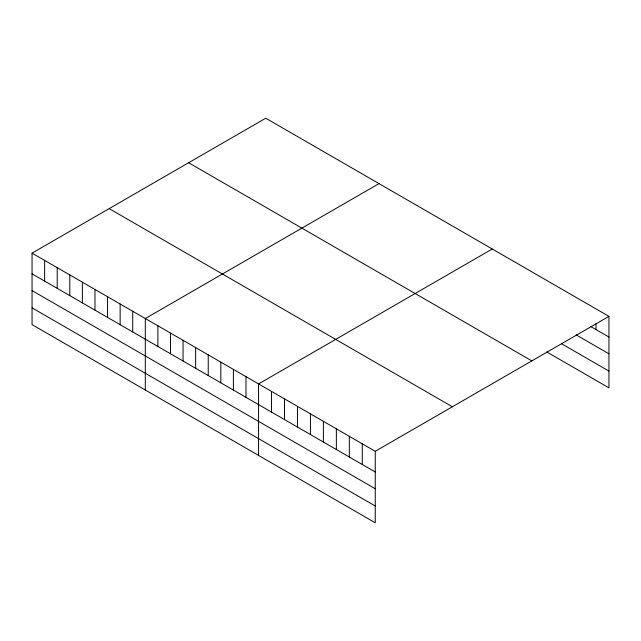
<?xml version="1.0" encoding="UTF-8"?>
<svg xmlns="http://www.w3.org/2000/svg" width="641" height="641" viewBox="0 0 641 641"><rect width="100%" height="100%" fill="white"/><g stroke="black" fill="none" stroke-linecap="round" stroke-linejoin="round"><path stroke-width="0.96" d="M32.05 253.139L375.249 451.288L375.249 522.784L32.05 324.634L32.05 253.139L265.751 118.216L608.95 316.366L608.95 387.861L546.717 351.925M379.007 183.606L145.307 318.529L145.307 390.024M492.264 248.996L258.563 383.919L258.563 455.414M375.249 451.288L608.95 316.366M590.802 326.565L608.95 337.046M576.107 334.85L608.95 353.816M561.412 343.64L608.95 371.091M188.63 162.742L531.83 360.891M109.17 208.621L452.37 406.763M32.05 273.827L375.249 471.968M32.05 290.589L375.249 488.738M32.05 307.864L375.249 506.013M595.986 323.649L595.986 329.562M362.285 443.804L362.285 464.485M349.321 436.321L349.321 457.001M336.357 428.829L336.357 449.509M323.393 421.345L323.393 442.026M310.428 413.862L310.428 434.542M297.464 406.378L297.464 427.058M284.492 398.894L284.492 419.575M271.528 391.403L271.528 412.083M245.984 376.652L245.984 397.332M233.396 369.392L233.396 390.073M220.808 362.125L220.808 382.805M208.229 354.858L208.229 375.538M195.641 347.59L195.641 368.271M183.062 340.331L183.062 361.011M170.474 333.064L170.474 353.744M157.894 325.796L157.894 346.477M132.719 311.27L132.719 331.95M120.139 304.002L120.139 324.683M107.552 296.735L107.552 317.415M94.972 289.468L94.972 310.148M82.385 282.208L82.385 302.889M69.805 274.941L69.805 295.621M57.217 267.674L57.217 288.354M44.638 260.406L44.638 281.087"/></g></svg>
